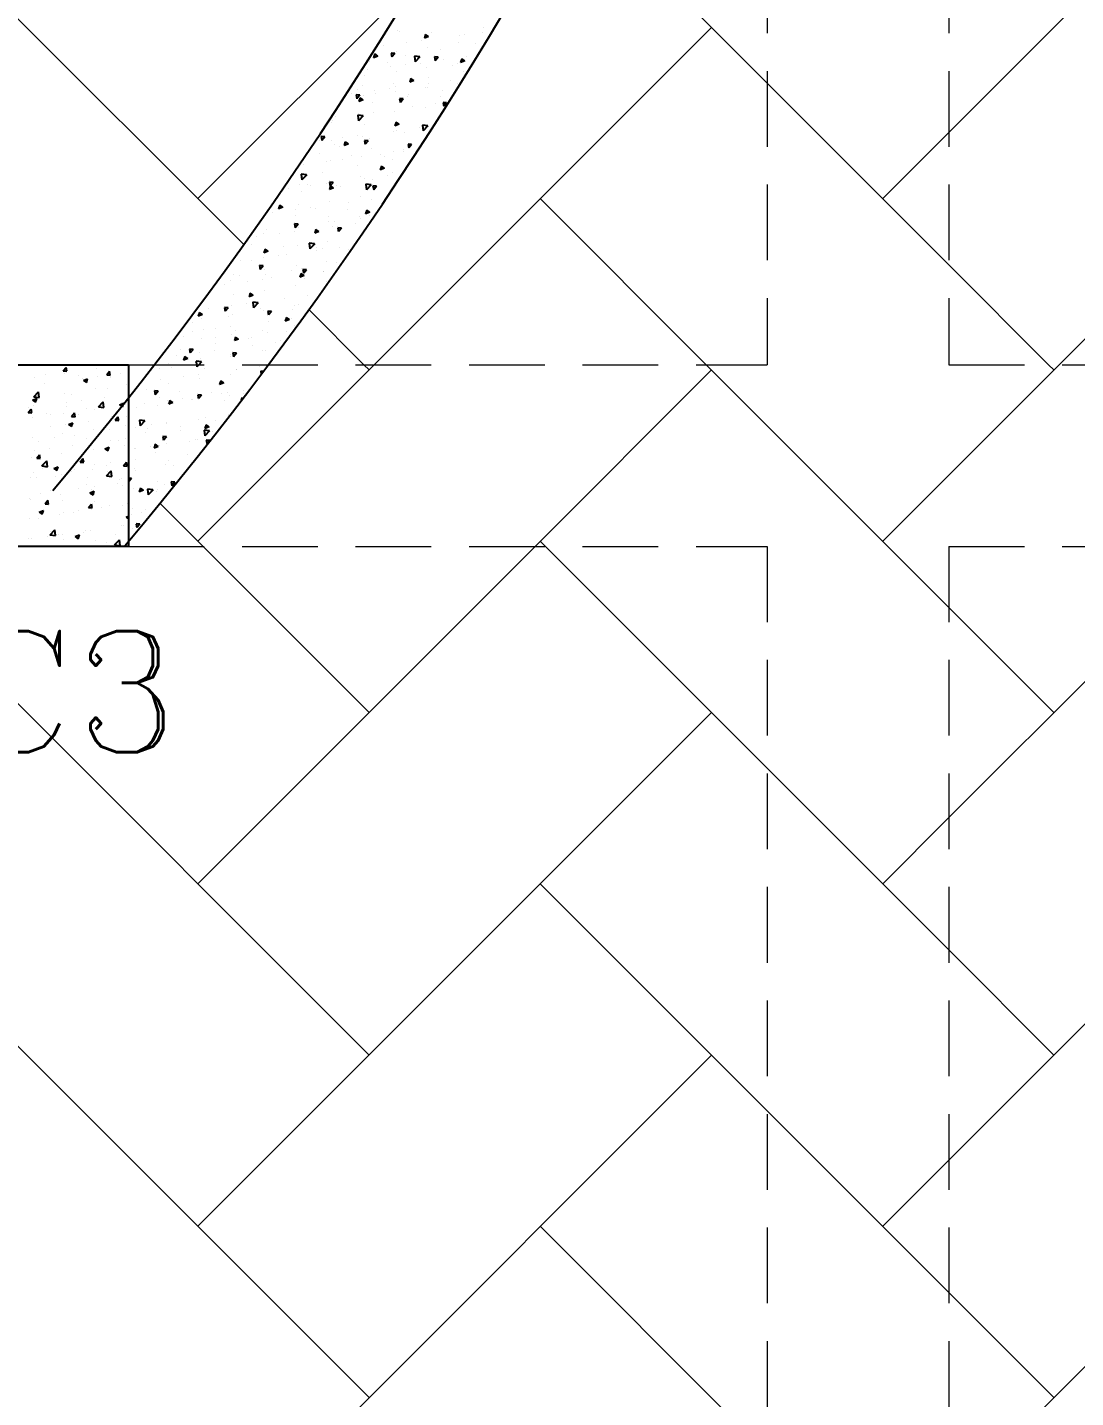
# Model space of a CAD drawing. Header units: millimetres. Extents: x 331487 to 517269, y 198509 to 399936.
# Drawn here: x 413223 to 414955, y 367043 to 369306 of the extents above; entities that cross this region are included whole.
import ezdxf

# ---------------------------------------------------------------- set-up
doc = ezdxf.new("R2010")
doc.units = ezdxf.units.MM
doc.header["$MEASUREMENT"] = 0
doc.linetypes.add('DASHED2', pattern=[0.375, 0.25, -0.125])
doc.layers.add('BEAM', color=1, linetype='Continuous', lineweight=5)
doc.layers.add('COLUMN', color=6, linetype='Continuous')
doc.styles.add('RC', font='romanc.shx', dxfattribs={"height": 200})

msp = doc.modelspace()

# ---------------------------------------------------------------- linework, layer by layer
at = {"layer": 'BEAM', "linetype": 'DASHED2', "ltscale": 500}
for p, q in [((414445.1, 371109), (414445.1, 368749)), ((414745.1, 371109), (414745.1, 368749)), ((413390.1, 368749), (414445.1, 368749)), ((414745.1, 368749), (420826.4, 368749)), ((413390.1, 368449), (414445.1, 368449)), ((414445.1, 368449), (414445.1, 365537.6)), ((414745.1, 368449), (414745.1, 365537.6)), ((414745.1, 368449), (420755.1, 368449))]:
    msp.add_line(p, q, dxfattribs=at)
at = {"layer": 'BEAM', "color": 253, "linetype": 'Continuous', "ltscale": 750}
for p, q in [((414745.1, 369132.4), (415484.4, 369871.7)), ((413580.4, 368947.3), (412938.8, 369588.9)), ((414445.1, 369213.9), (414125.7, 369533.4)), ((413504.5, 369023.2), (413869.7, 369388.4)), ((413796, 368749), (414353, 369306)), ((414927.4, 368749), (415484.4, 369306)), ((414745.1, 368913.9), (414445.1, 369213.9)), ((414635.9, 369023.2), (414745.1, 369132.4)), ((414344.3, 368749), (414070.2, 369023.2)), ((414910, 368749), (414745.1, 368913.9)), ((413778.6, 368749), (413687.7, 368839.9)), ((413504.5, 368457.5), (413796, 368749)), ((413787.3, 368740.3), (413778.6, 368749)), ((414061.7, 368449), (414353, 368740.3)), ((414745.1, 368348.2), (414344.3, 368749)), ((414635.9, 368457.5), (414927.4, 368749)), ((414918.7, 368740.3), (414910, 368749)), ((413513, 368449), (413442, 368520)), ((413787.3, 367609), (412947.3, 368449)), ((413504.5, 367891.8), (414061.7, 368449)), ((413787.3, 368174.6), (413513, 368449)), ((414078.6, 368449), (414070.2, 368457.5)), ((414445.1, 368082.5), (414078.6, 368449)), ((414745.1, 368001.1), (415193.1, 368449)), ((414918.7, 368174.6), (414745.1, 368348.2)), ((413504.5, 367326.1), (414353, 368174.6)), ((414745.1, 367435.4), (415484.4, 368174.6)), ((414745.1, 367782.5), (414445.1, 368082.5)), ((414635.9, 367891.8), (414745.1, 368001.1)), ((413787.3, 367043.3), (412938.8, 367891.8)), ((414445.1, 367516.9), (414070.2, 367891.8)), ((414918.7, 367609), (414745.1, 367782.5)), ((413504.5, 366760.4), (414353, 367609)), ((414745.1, 366869.7), (415484.4, 367609)), ((414745.1, 367216.9), (414445.1, 367516.9)), ((414635.9, 367326.1), (414745.1, 367435.4)), ((414445.1, 366951.2), (414070.2, 367326.1)), ((414918.7, 367043.3), (414745.1, 367216.9))]:
    msp.add_line(p, q, dxfattribs=at)
at = {"layer": 'COLUMN', "color": 2, "linetype": 'Continuous'}
for p, q in [((413976.9, 369305.8), (413976.9, 369305.8)), ((413834.5, 369300.1), (413834.5, 369300.1)), ((413837.8, 369299.1), (413837.8, 369299.1)), ((413849.2, 369281.4), (413849.2, 369281.4)), ((413874.3, 369284.7), (413874.3, 369284.7)), ((413880.8, 369294.3), (413878.8, 369288.3)), ((413885.8, 369291), (413878.8, 369288.3)), ((413885.8, 369291), (413880.8, 369294.3)), ((413891.2, 369296.8), (413891.2, 369296.8)), ((413935.1, 369280.3), (413935.1, 369280.3)), ((413937.4, 369293), (413937.4, 369293)), ((413944.6, 369294.6), (413944.6, 369294.6)), ((413975.3, 369298), (413975.3, 369298)), ((413796.8, 369262.1), (413794.8, 369256)), ((413801.8, 369258.7), (413794.8, 369256)), ((413801.8, 369258.7), (413796.8, 369262.1)), ((413811.3, 369276.4), (413811.3, 369276.4)), ((413829.9, 369263), (413823.9, 369263.6)), ((413823.9, 369263.6), (413825.1, 369257.3)), ((413829.9, 369263), (413825.1, 369257.3)), ((413833.3, 369266.8), (413833.3, 369266.8)), ((413847, 369258.9), (413847, 369258.9)), ((413862.2, 369258.6), (413863.3, 369249.1)), ((413871.1, 369257.3), (413862.2, 369258.6)), ((413871.2, 369257.4), (413863.4, 369249.2)), ((413883.8, 369273.2), (413883.8, 369273.2)), ((413901.6, 369256.8), (413895.6, 369257.3)), ((413895.6, 369257.3), (413896.8, 369251)), ((413905.3, 369268.9), (413905.3, 369268.9)), ((413949, 369258.5), (413949, 369258.5)), ((413963.7, 369278.9), (413963.7, 369278.9)), ((413785, 369236.9), (413785, 369236.9)), ((413788.7, 369248.9), (413788.7, 369248.9)), ((413818.3, 369248), (413818.3, 369248)), ((413822.9, 369241.9), (413822.9, 369241.9)), ((413847.9, 369245.2), (413847.9, 369245.2)), ((413871.7, 369245.8), (413871.7, 369245.8)), ((413882.6, 369239.9), (413882.6, 369239.9)), ((413901.6, 369256.8), (413896.8, 369251)), ((413911.1, 369253.5), (413911.1, 369253.5)), ((413925.1, 369243.5), (413925.1, 369243.5)), ((413933.9, 369247), (413933.9, 369247)), ((413940.5, 369254.1), (413938.5, 369248)), ((413945.5, 369250.7), (413938.5, 369248)), ((413945.5, 369250.7), (413940.5, 369254.1)), ((413780.1, 369226), (413780.1, 369226)), ((413826.9, 369213.9), (413826.9, 369213.9)), ((413832.1, 369233.5), (413832.1, 369233.5)), ((413856.5, 369221.8), (413854.5, 369215.8)), ((413861.5, 369218.5), (413854.5, 369215.8)), ((413861.5, 369218.5), (413856.5, 369221.8)), ((413884.8, 369214.1), (413884.8, 369214.1)), ((413885.2, 369223.9), (413885.2, 369223.9)), ((413922.7, 369219.1), (413922.7, 369219.1)), ((413932.7, 369213.7), (413932.7, 369213.7)), ((413943.5, 369233.9), (413943.5, 369233.9)), ((413758.7, 369197.5), (413758.7, 369197.5)), ((413772, 369194.1), (413766.1, 369194.6)), ((413766.1, 369194.6), (413767.2, 369188.3)), ((413772, 369194.1), (413767.2, 369188.4)), ((413768.6, 369203.9), (413768.6, 369203.9)), ((413772.5, 369189.6), (413770.4, 369183.5)), ((413777.5, 369186.2), (413772.5, 369189.6)), ((413777.3, 369210.6), (413777.3, 369210.6)), ((413778.9, 369192.8), (413778.9, 369192.8)), ((413796.6, 369202.5), (413796.6, 369202.5)), ((413798.4, 369197.2), (413798.4, 369197.2)), ((413821.6, 369205.8), (413821.6, 369205.8)), ((413830.7, 369208.4), (413830.7, 369208.4)), ((413830.8, 369200.3), (413830.8, 369200.3)), ((413850.8, 369191.9), (413850.8, 369191.9)), ((413851.8, 369194.9), (413851.8, 369194.9)), ((413881.3, 369206.7), (413881.3, 369206.7)), ((413884.1, 369206.1), (413884.1, 369206.1)), ((413905.2, 369192.7), (413905.2, 369192.7)), ((413909.2, 369201.9), (413909.2, 369201.9)), ((413734.2, 369171.9), (413734.2, 369171.9)), ((413777.5, 369186.2), (413770.5, 369183.5)), ((413792.5, 369181.9), (413792.5, 369181.9)), ((413795.3, 369166.3), (413795.3, 369166.3)), ((413829.6, 369167), (413829.6, 369167)), ((413843.8, 369187.8), (413837.8, 369188.3)), ((413837.8, 369188.3), (413839, 369182.1)), ((413843.8, 369187.8), (413839, 369182.1)), ((413858.5, 369174.7), (413858.5, 369174.7)), ((413880.1, 369173.4), (413880.1, 369173.4)), ((413896.4, 369179.6), (413896.4, 369179.6)), ((413915.5, 369181.5), (413909.5, 369182.1)), ((413909.5, 369182.1), (413910.7, 369175.8)), ((413915.5, 369181.5), (413910.7, 369175.8)), ((413916.2, 369181.6), (413914.2, 369175.5)), ((413914.7, 369175.7), (413914.2, 369175.5)), ((413917.7, 369180.5), (413916.2, 369181.6)), ((413725.6, 369148.3), (413725.6, 369148.3)), ((413726.3, 369152.4), (413726.3, 369152.4)), ((413732.4, 369158.1), (413732.4, 369158.1)), ((413768.8, 369161.2), (413769.9, 369151.7)), ((413777.6, 369159.8), (413768.8, 369161.2)), ((413777.7, 369159.9), (413770, 369151.8)), ((413770.3, 369163.1), (413770.3, 369163.1)), ((413777.7, 369159.5), (413777.7, 369159.5)), ((413779, 369146.1), (413779, 369146.1)), ((413832.2, 369149.3), (413830.1, 369143.3)), ((413837.1, 369146), (413830.1, 369143.3)), ((413837.1, 369146), (413832.2, 369149.3)), ((413832.3, 369143.8), (413832.3, 369143.8)), ((413875.5, 369144.7), (413876.6, 369135.2)), ((413884.4, 369143.3), (413875.5, 369144.7)), ((413714.2, 369125.2), (413708.2, 369125.7)), ((413708.2, 369125.7), (413709.4, 369119.4)), ((413714.2, 369125.2), (413709.4, 369119.4)), ((413744, 369123.6), (413744, 369123.6)), ((413769, 369126.9), (413769, 369126.9)), ((413776.5, 369126.2), (413776.5, 369126.2)), ((413788.4, 369122.2), (413788.4, 369122.2)), ((413828.4, 369133.7), (413828.4, 369133.7)), ((413832.2, 369135.2), (413832.2, 369135.2)), ((413846.7, 369132.2), (413846.7, 369132.2)), ((413870.1, 369140.2), (413870.1, 369140.2)), ((413884.5, 369143.4), (413876.7, 369135.3)), ((413878.9, 369140.1), (413878.9, 369140.1)), ((413885.7, 369141.6), (413885.7, 369141.6)), ((413706.1, 369118.6), (413706.1, 369118.6)), ((413725.1, 369119.1), (413725.1, 369119.1)), ((413730.1, 369112.2), (413730.1, 369112.2)), ((413738, 369108.7), (413738, 369108.7)), ((413748.1, 369117.1), (413746.1, 369111)), ((413753.1, 369113.7), (413746.1, 369111)), ((413753.1, 369113.7), (413748.2, 369117.1)), ((413785.9, 369118.9), (413779.9, 369119.4)), ((413779.9, 369119.4), (413781.1, 369113.1)), ((413785.9, 369118.9), (413781.1, 369113.1)), ((413791.4, 369106.4), (413791.4, 369106.4)), ((413827.2, 369100.4), (413827.2, 369100.4)), ((413843.7, 369100.8), (413843.7, 369100.8)), ((413844.7, 369104.2), (413844.7, 369104.2)), ((413857.7, 369112.6), (413851.7, 369113.1)), ((413851.7, 369113.1), (413852.8, 369106.9)), ((413857.7, 369112.6), (413852.8, 369106.9)), ((413673.4, 369079.4), (413673.4, 369079.4)), ((413679.8, 369079.2), (413679.8, 369079.2)), ((413705.7, 369097.5), (413705.7, 369097.5)), ((413717.7, 369084.2), (413717.7, 369084.2)), ((413723.9, 369085.8), (413723.9, 369085.8)), ((413742.7, 369087.5), (413742.7, 369087.5)), ((413759.1, 369095.2), (413759.1, 369095.2)), ((413768.3, 369077.2), (413768.3, 369077.2)), ((413775.3, 369092.9), (413775.3, 369092.9)), ((413807.8, 369076.8), (413805.8, 369070.8)), ((413805.9, 369095.8), (413805.9, 369095.8)), ((413812.8, 369073.4), (413807.8, 369076.8)), ((413812.4, 369093), (413812.4, 369093)), ((413826.6, 369087.2), (413826.6, 369087.2)), ((413675.3, 369063.8), (413676.4, 369054.3)), ((413684.2, 369062.4), (413675.3, 369063.8)), ((413684.3, 369062.5), (413676.5, 369054.4)), ((413710, 369067.2), (413710, 369067.2)), ((413774, 369059.6), (413774, 369059.6)), ((413779.6, 369056.3), (413779.6, 369056.3)), ((413792.2, 369055.3), (413792.2, 369055.3)), ((413812.8, 369073.4), (413805.8, 369070.8)), ((413817.4, 369061.3), (413817.4, 369061.3)), ((413826, 369067.1), (413826, 369067.1)), ((413842.5, 369064.6), (413842.5, 369064.6)), ((413653.5, 369039.7), (413653.5, 369039.7)), ((413672.2, 369046.2), (413672.2, 369046.2)), ((413675.6, 369035.3), (413675.6, 369035.3)), ((413686.2, 369046.4), (413686.2, 369046.4)), ((413691.4, 369044.7), (413691.4, 369044.7)), ((413716.4, 369048), (413716.4, 369048)), ((413723.8, 369044.5), (413721.8, 369038.5)), ((413728.8, 369041.2), (413721.8, 369038.5)), ((413728.1, 369049.9), (413722.1, 369050.5)), ((413722.1, 369050.5), (413723.2, 369044.2)), ((413722.7, 369052.6), (413722.7, 369052.6)), ((413728.1, 369049.9), (413723.3, 369044.2)), ((413728.8, 369041.2), (413723.8, 369044.5)), ((413733.9, 369045.3), (413733.9, 369045.3)), ((413739.6, 369044.1), (413739.6, 369044.1)), ((413782, 369047.3), (413783.1, 369037.8)), ((413790.9, 369045.9), (413782, 369047.3)), ((413791, 369046), (413783.2, 369037.9)), ((413793, 369041.9), (413793, 369041.9)), ((413799.8, 369043.7), (413793.8, 369044.2)), ((413793.8, 369044.2), (413795, 369037.9)), ((413799.8, 369043.7), (413795, 369037.9)), ((413639.8, 369012.3), (413637.8, 369006.2)), ((413644.8, 369008.9), (413637.8, 369006.2)), ((413644.8, 369008.9), (413639.8, 369012.3)), ((413645.2, 369009), (413645.2, 369009)), ((413671, 369012.9), (413671, 369012.9)), ((413690.1, 369008.6), (413690.1, 369008.6)), ((413721.5, 369019.3), (413721.5, 369019.3)), ((413753.3, 369016.9), (413753.3, 369016.9)), ((413772.8, 369026.3), (413772.8, 369026.3)), ((413791.1, 369021.9), (413791.1, 369021.9)), ((413816.2, 369025.2), (413816.2, 369025.2)), ((413627.2, 369000.3), (413627.2, 369000.3)), ((413665.1, 369005.3), (413665.1, 369005.3)), ((413666.3, 368995.6), (413666.3, 368995.6)), ((413698.6, 369006.7), (413698.6, 369006.7)), ((413719.7, 368993.3), (413719.7, 368993.3)), ((413720.3, 368986), (413720.3, 368986)), ((413729.8, 368985.6), (413729.8, 368985.6)), ((413752, 369004.5), (413752, 369004.5)), ((413771.6, 368993), (413771.6, 368993)), ((413773.1, 368991.1), (413773.1, 368991.1)), ((413783.5, 369004.3), (413781.5, 368998.2)), ((413788.5, 369000.9), (413781.5, 368998.2)), ((413788.5, 369000.9), (413783.5, 369004.3)), ((413788.1, 368995.6), (413788.1, 368995.6)), ((413789.9, 368985.7), (413789.9, 368985.7)), ((413613.1, 368965.6), (413613.1, 368965.6)), ((413617.8, 368972.1), (413617.8, 368972.1)), ((413638.8, 368965.8), (413638.8, 368965.8)), ((413663.8, 368969.1), (413663.8, 368969.1)), ((413670.2, 368981), (413664.2, 368981.5)), ((413664.2, 368981.5), (413665.4, 368975.2)), ((413670.2, 368981), (413665.4, 368975.2)), ((413669.7, 368979.6), (413669.7, 368979.6)), ((413671.5, 368975.6), (413671.5, 368975.6)), ((413699.5, 368972), (413697.5, 368966)), ((413704.5, 368968.7), (413697.5, 368966)), ((413704.5, 368968.7), (413699.5, 368972)), ((413727, 368977.5), (413727, 368977.5)), ((413741.9, 368974.7), (413736, 368975.2)), ((413736, 368975.2), (413737.1, 368969)), ((413741.9, 368974.7), (413737.1, 368969)), ((413764.8, 368982.4), (413764.8, 368982.4)), ((413593.5, 368946.7), (413593.5, 368946.7)), ((413600.9, 368960.9), (413600.9, 368960.9)), ((413646.8, 368944.5), (413646.8, 368944.5)), ((413668.5, 368946.3), (413668.5, 368946.3)), ((413688.5, 368949.9), (413689.6, 368940.4)), ((413697.4, 368948.5), (413688.5, 368949.9)), ((413697.5, 368948.6), (413689.7, 368940.5)), ((413700.2, 368942.2), (413700.2, 368942.2)), ((413709.7, 368940.6), (413709.7, 368940.6)), ((413719, 368952.7), (413719, 368952.7)), ((413738.5, 368943), (413738.5, 368943)), ((413770.4, 368959.7), (413770.4, 368959.7)), ((413574.6, 368921.4), (413574.6, 368921.4)), ((413593, 368920.6), (413593, 368920.6)), ((413612.5, 368926.4), (413612.5, 368926.4)), ((413615.5, 368939.8), (413613.4, 368933.7)), ((413620.4, 368936.4), (413613.4, 368933.7)), ((413620.4, 368936.4), (413615.5, 368939.8)), ((413616.6, 368938.8), (413616.6, 368938.8)), ((413637.5, 368929.7), (413637.5, 368929.7)), ((413651.3, 368930.6), (413651.3, 368930.6)), ((413700.6, 368938), (413700.6, 368938)), ((413717.8, 368919.4), (413717.8, 368919.4)), ((413733.6, 368918.6), (413733.6, 368918.6)), ((413753.6, 368940), (413753.6, 368940)), ((413564, 368898.5), (413564, 368898.5)), ((413573.6, 368895.9), (413573.6, 368895.9)), ((413605.9, 368907.1), (413605.9, 368907.1)), ((413612.4, 368912), (413606.4, 368912.6)), ((413606.4, 368912.6), (413607.5, 368906.3)), ((413612.4, 368912), (413607.6, 368906.3)), ((413615.4, 368905.5), (413615.4, 368905.5)), ((413617, 368898.6), (413617, 368898.6)), ((413659.2, 368904.8), (413659.2, 368904.8)), ((413667.3, 368913), (413667.3, 368913)), ((413675.2, 368899.5), (413673.1, 368893.5)), ((413680.1, 368896.2), (413673.1, 368893.5)), ((413674.3, 368898.6), (413674.3, 368898.6)), ((413680.1, 368896.2), (413675.2, 368899.5)), ((413675.3, 368908.6), (413675.3, 368908.6)), ((413684.1, 368905.8), (413678.1, 368906.3)), ((413678.1, 368906.3), (413679.3, 368900)), ((413684.1, 368905.8), (413679.3, 368900)), ((413712.2, 368903.6), (413712.2, 368903.6)), ((413712.6, 368902.6), (413712.6, 368902.6)), ((413548.3, 368882), (413548.3, 368882)), ((413558.7, 368888.6), (413558.7, 368888.6)), ((413586.2, 368887), (413586.2, 368887)), ((413611.2, 368890.3), (413611.2, 368890.3)), ((413614.2, 368872.2), (413614.2, 368872.2)), ((413626.9, 368893.6), (413626.9, 368893.6)), ((413666.1, 368879.7), (413666.1, 368879.7)), ((413680.3, 368891.4), (413680.3, 368891.4)), ((413716.6, 368886.1), (413716.6, 368886.1)), ((413562.8, 368865.2), (413562.8, 368865.2)), ((413584.9, 368850.8), (413584.9, 368850.8)), ((413591.1, 368867.3), (413589.1, 368861.2)), ((413596.1, 368863.9), (413589.1, 368861.2)), ((413596.1, 368863.9), (413591.1, 368867.3)), ((413595.1, 368852.4), (413596.2, 368842.9)), ((413604, 368851.1), (413595.1, 368852.4)), ((413604.1, 368851.2), (413596.3, 368843)), ((413648, 368859.1), (413648, 368859.1)), ((413685.9, 368864.1), (413685.9, 368864.1)), ((413507.1, 368835), (413505.1, 368829)), ((413512.1, 368831.7), (413505.1, 368829)), ((413512.1, 368831.7), (413507.1, 368835)), ((413522, 368842.5), (413522, 368842.5)), ((413554.5, 368843.1), (413548.5, 368843.6)), ((413548.5, 368843.6), (413549.7, 368837.4)), ((413554.5, 368843.1), (413549.7, 368837.4)), ((413554.1, 368844.8), (413554.1, 368844.8)), ((413554.5, 368828.9), (413554.5, 368828.9)), ((413559.8, 368847.5), (413559.8, 368847.5)), ((413561.6, 368831.9), (413561.6, 368831.9)), ((413607.5, 368842.5), (413607.5, 368842.5)), ((413612.9, 368838.9), (413612.9, 368838.9)), ((413612.9, 368838.9), (413612.9, 368838.9)), ((413626.2, 368836.8), (413620.3, 368837.4)), ((413620.3, 368837.3), (413621.4, 368831.1)), ((413626.2, 368836.8), (413621.4, 368831.1)), ((413650.8, 368827), (413648.8, 368821)), ((413655.8, 368823.6), (413650.8, 368827)), ((413660.9, 368840.3), (413660.9, 368840.3)), ((413664.9, 368846.4), (413664.9, 368846.4)), ((413671.2, 368849), (413671.2, 368849)), ((413496.2, 368818.9), (413496.2, 368818.9)), ((413511.1, 368825.5), (413511.1, 368825.5)), ((413513.1, 368807.4), (413513.1, 368807.4)), ((413533.5, 368808.1), (413533.5, 368808.1)), ((413558.6, 368811.4), (413558.6, 368811.4)), ((413566.5, 368805.1), (413566.5, 368805.1)), ((413611.7, 368805.6), (413611.7, 368805.6)), ((413621.7, 368819.7), (413621.7, 368819.7)), ((413655.8, 368823.6), (413648.8, 368821)), ((413659.6, 368824.7), (413659.6, 368824.7)), ((413663.7, 368813.1), (413663.7, 368813.1)), ((413480.8, 368796.2), (413480.8, 368796.2)), ((413495.7, 368803.1), (413495.7, 368803.1)), ((413509.9, 368792.2), (413509.9, 368792.2)), ((413534.2, 368794), (413534.2, 368794)), ((413534.4, 368783.9), (413534.4, 368783.9)), ((413560.4, 368798.6), (413560.4, 368798.6)), ((413566.8, 368794.7), (413564.8, 368788.7)), ((413571.8, 368791.4), (413564.8, 368788.7)), ((413571.8, 368791.4), (413566.8, 368794.7)), ((413587.6, 368791.7), (413587.6, 368791.7)), ((413592.7, 368793.9), (413592.7, 368793.9)), ((413619.9, 368802.9), (413619.9, 368802.9)), ((413633.3, 368785.2), (413633.3, 368785.2)), ((413641, 368789.5), (413641, 368789.5)), ((413651, 368803.9), (413651, 368803.9)), ((413469.4, 368763.7), (413469.4, 368763.7)), ((413476.1, 368773.9), (413476.1, 368773.9)), ((413482.8, 368762.5), (413480.7, 368756.4)), ((413487.8, 368759.1), (413480.8, 368756.5)), ((413487.8, 368759.1), (413482.8, 368762.5)), ((413496.7, 368774.2), (413490.7, 368774.7)), ((413490.7, 368774.7), (413491.8, 368768.4)), ((413496.7, 368774.2), (413491.8, 368768.4)), ((413507.2, 368768.6), (413507.2, 368768.6)), ((413532.3, 368771.9), (413532.3, 368771.9)), ((413558.4, 368762), (413558.4, 368762)), ((413559.2, 368765.3), (413559.2, 368765.3)), ((413568.4, 368767.9), (413562.4, 368768.4)), ((413562.4, 368768.4), (413563.6, 368762.1)), ((413568.4, 368767.9), (413563.6, 368762.1)), ((413595.4, 368780.3), (413595.4, 368780.3)), ((413610.5, 368772.3), (413610.5, 368772.3)), ((413616.7, 368772), (413616.7, 368772)), ((413241.9, 368748.9), (413241.9, 368748.9)), ((413282.1, 368738.7), (413286.9, 368744.5)), ((413282.1, 368738.7), (413288.1, 368738.2)), ((413288.1, 368738.2), (413286.9, 368744.5)), ((413336.6, 368742.2), (413336.6, 368742.2)), ((413353.9, 368732.5), (413358.7, 368738.2)), ((413359.8, 368731.9), (413358.7, 368738.2)), ((413441.7, 368742), (413441.7, 368742)), ((413456.7, 368751.4), (413456.7, 368751.4)), ((413461.3, 368745.1), (413461.3, 368745.1)), ((413500.1, 368752), (413500.1, 368752)), ((413501.6, 368755), (413502.3, 368749)), ((413510.5, 368753.7), (413501.6, 368755)), ((413502.3, 368749), (413502.7, 368745.5)), ((413506.1, 368749), (413502.8, 368745.6)), ((413510.6, 368753.7), (413506.1, 368749)), ((413508.7, 368758.9), (413508.7, 368758.9)), ((413514.7, 368742.9), (413514.7, 368742.9)), ((413568.1, 368740.6), (413568.1, 368740.6)), ((413569.1, 368740.8), (413569.1, 368740.8)), ((413607, 368745.8), (413607, 368745.8)), ((413608.3, 368738.5), (413609, 368733)), ((413612.6, 368737.8), (413608.3, 368738.5)), ((413609.3, 368739.1), (413609.3, 368739.1)), ((413234.1, 368728.3), (413234.1, 368728.3)), ((413250.4, 368717.3), (413250.4, 368717.3)), ((413253.1, 368733.1), (413253.1, 368733.1)), ((413284.6, 368734.7), (413284.6, 368734.7)), ((413306.5, 368730.8), (413306.5, 368730.8)), ((413313.6, 368725.6), (413313.6, 368725.6)), ((413315.3, 368722.9), (413322.3, 368725.6)), ((413315.3, 368722.9), (413320.3, 368719.5)), ((413320.3, 368719.5), (413322.3, 368725.6)), ((413338.6, 368728.9), (413338.6, 368728.9)), ((413353.9, 368732.5), (413359.8, 368731.9)), ((413359.8, 368728.6), (413359.8, 368728.6)), ((413376.5, 368733.9), (413376.5, 368733.9)), ((413386.7, 368716), (413386.7, 368716)), ((413443.1, 368724.2), (413443.1, 368724.2)), ((413455.5, 368718.1), (413455.5, 368718.1)), ((413480.9, 368729.2), (413480.9, 368729.2)), ((413506, 368732.5), (413506, 368732.5)), ((413507.4, 368725.6), (413507.4, 368725.6)), ((413542.5, 368722.2), (413540.4, 368716.2)), ((413547.4, 368718.9), (413540.4, 368716.2)), ((413547.4, 368718.9), (413542.5, 368722.2)), ((413558, 368732), (413558, 368732)), ((413231.3, 368690.6), (413238.3, 368693.3)), ((413232.9, 368695), (413232.9, 368695)), ((413233.7, 368696), (413241.5, 368704.1)), ((413233.7, 368696), (413242.6, 368694.6)), ((413236.2, 368687.3), (413238.3, 368693.3)), ((413242.6, 368694.6), (413241.5, 368704.1)), ((413283.4, 368701.4), (413283.4, 368701.4)), ((413296, 368699.3), (413296, 368699.3)), ((413335.4, 368708.9), (413335.4, 368708.9)), ((413350.2, 368694.4), (413350.2, 368694.4)), ((413354.4, 368709.3), (413354.4, 368709.3)), ((413404.2, 368711.1), (413404.2, 368711.1)), ((413420.4, 368707.7), (413420.4, 368707.7)), ((413438.8, 368705.2), (413432.8, 368705.7)), ((413432.8, 368705.7), (413434, 368699.5)), ((413438.8, 368705.2), (413434, 368699.5)), ((413441.4, 368694.3), (413441.4, 368694.3)), ((413473.7, 368705.5), (413473.7, 368705.5)), ((413479.7, 368693.1), (413479.7, 368693.1)), ((413494.8, 368692), (413494.8, 368692)), ((413495.9, 368692.3), (413495.9, 368692.3)), ((413510.5, 368698.9), (413504.6, 368699.5)), ((413504.6, 368699.5), (413505.7, 368693.2)), ((413510.5, 368698.9), (413505.7, 368693.2)), ((413506.2, 368692.3), (413506.2, 368692.3)), ((413527.1, 368703.2), (413527.1, 368703.2)), ((413542.8, 368701.4), (413542.8, 368701.4)), ((413554.2, 368702.3), (413554.2, 368702.3)), ((413556.7, 368698.7), (413556.7, 368698.7)), ((413578.7, 368693), (413576.3, 368693.2)), ((413576.3, 368693.2), (413576.8, 368690.5)), ((413580.5, 368701), (413580.5, 368701)), ((413580.7, 368706.4), (413580.7, 368706.4)), ((413224.1, 368677.8), (413224.1, 368677.8)), ((413224.3, 368669.8), (413229.1, 368675.5)), ((413224.3, 368669.8), (413230.3, 368669.3)), ((413230.3, 368669.3), (413229.1, 368675.5)), ((413231.3, 368690.6), (413236.2, 368687.3)), ((413233.6, 368682), (413233.6, 368682)), ((413237.7, 368689.2), (413237.7, 368689.2)), ((413254.7, 368668.6), (413254.7, 368668.6)), ((413287, 368679.7), (413287, 368679.7)), ((413287.3, 368686.2), (413287.3, 368686.2)), ((413296, 368663.5), (413300.8, 368669.3)), ((413302, 368663), (413300.8, 368669.3)), ((413312.3, 368689.5), (413312.3, 368689.5)), ((413320, 368677.3), (413320, 368677.3)), ((413334.2, 368675.7), (413334.2, 368675.7)), ((413340.4, 368679.4), (413349.3, 368678.1)), ((413340.4, 368677.5), (413340.4, 368677.5)), ((413340.5, 368679.4), (413348.3, 368687.6)), ((413349.3, 368678.1), (413348.2, 368687.6)), ((413375, 368682.6), (413382, 368685.3)), ((413375, 368682.6), (413380, 368679.3)), ((413378.3, 368687.3), (413378.3, 368687.3)), ((413380, 368679.3), (413382, 368685.3)), ((413385.5, 368682.7), (413385.5, 368682.7)), ((413402.9, 368677.8), (413402.9, 368677.8)), ((413416.7, 368684.8), (413416.7, 368684.8)), ((413437.6, 368682.3), (413437.6, 368682.3)), ((413454.3, 368684.8), (413454.3, 368684.8)), ((413454.6, 368689.8), (413454.6, 368689.8)), ((413458.4, 368690), (413456.4, 368683.9)), ((413463.4, 368686.6), (413456.4, 368683.9)), ((413463.4, 368686.6), (413458.4, 368690)), ((413548.2, 368689.8), (413548.2, 368689.8)), ((413231.7, 368661.8), (413231.7, 368661.8)), ((413260.9, 368646.7), (413260.9, 368646.7)), ((413261.7, 368667.3), (413261.7, 368667.3)), ((413282.2, 368668.2), (413282.2, 368668.2)), ((413286, 368650), (413286, 368650)), ((413291, 368650.4), (413298, 368653.1)), ((413291, 368650.4), (413295.9, 368647)), ((413295.9, 368647), (413298, 368653.1)), ((413296, 368663.5), (413302, 368663)), ((413308.1, 368666.3), (413308.1, 368666.3)), ((413323.9, 368655), (413323.9, 368655)), ((413361.4, 368664.1), (413361.4, 368664.1)), ((413367.7, 368657.2), (413372.5, 368663)), ((413367.7, 368657.2), (413373.7, 368656.7)), ((413373.7, 368656.7), (413372.5, 368663)), ((413384.3, 368649.4), (413384.3, 368649.4)), ((413387, 368663.3), (413387, 368663.3)), ((413408.1, 368657.6), (413409.2, 368648.1)), ((413417, 368656.2), (413408.1, 368657.6)), ((413417.1, 368656.3), (413409.3, 368648.2)), ((413428.3, 368650.3), (413428.3, 368650.3)), ((413453.1, 368651.5), (413453.1, 368651.5)), ((413453.3, 368653.6), (413453.3, 368653.6)), ((413475.8, 368647.3), (413475.8, 368647.3)), ((413505, 368659), (413505, 368659)), ((413518.1, 368649.7), (413516.1, 368643.7)), ((413523.1, 368646.4), (413516.1, 368643.7)), ((413516.5, 368661.9), (413516.5, 368661.9)), ((413523.1, 368646.4), (413518.1, 368649.7)), ((413534.1, 368657.3), (413534.1, 368657.3)), ((413554.4, 368666.9), (413554.4, 368666.9)), ((413555.5, 368665.4), (413555.5, 368665.4)), ((413230.5, 368628.5), (413230.5, 368628.5)), ((413267.1, 368628.9), (413267.1, 368628.9)), ((413281, 368634.9), (413281, 368634.9)), ((413299.9, 368632.3), (413299.9, 368632.3)), ((413320.5, 368626.7), (413320.5, 368626.7)), ((413332.9, 368642.4), (413332.9, 368642.4)), ((413358.2, 368642.3), (413358.2, 368642.3)), ((413360.7, 368623.9), (413360.7, 368623.9)), ((413373.9, 368624.4), (413373.9, 368624.4)), ((413385.7, 368627.2), (413385.7, 368627.2)), ((413390.4, 368645.3), (413390.4, 368645.3)), ((413401.7, 368644.5), (413401.7, 368644.5)), ((413417.5, 368637.3), (413417.5, 368637.3)), ((413422, 368643.2), (413422, 368643.2)), ((413452.7, 368630), (413446.7, 368630.5)), ((413446.7, 368630.5), (413447.9, 368624.2)), ((413452.7, 368630), (413447.9, 368624.3)), ((413475.3, 368640.9), (413475.3, 368640.9)), ((413499.8, 368625.3), (413499.8, 368625.3)), ((413503.8, 368625.7), (413503.8, 368625.7)), ((413514.9, 368641.1), (413516, 368631.6)), ((413523.8, 368639.7), (413514.9, 368641.1)), ((413523.9, 368639.8), (413516.1, 368631.7)), ((413524.4, 368623.7), (413518.4, 368624.2)), ((413518.4, 368624.2), (413519.6, 368618)), ((413524.4, 368623.7), (413519.6, 368618)), ((413528.7, 368638.7), (413528.7, 368638.7)), ((413234.6, 368607.3), (413234.6, 368607.3)), ((413241.6, 368622.3), (413241.6, 368622.3)), ((413259.7, 368610.6), (413259.7, 368610.6)), ((413279.8, 368601.6), (413279.8, 368601.6)), ((413297.5, 368615.6), (413297.5, 368615.6)), ((413331.7, 368609.1), (413331.7, 368609.1)), ((413350.7, 368610.1), (413357.7, 368612.8)), ((413350.7, 368610.1), (413355.6, 368606.7)), ((413355.6, 368606.7), (413357.7, 368612.8)), ((413383.1, 368616.1), (413383.1, 368616.1)), ((413400.5, 368611.2), (413400.5, 368611.2)), ((413402, 368610.9), (413402, 368610.9)), ((413427, 368614.2), (413427, 368614.2)), ((413434.1, 368617.5), (413432.1, 368611.4)), ((413439.1, 368614.1), (413432.1, 368611.4)), ((413439.1, 368614.1), (413434.1, 368617.5)), ((413434.4, 368603.5), (413434.4, 368603.5)), ((413441.4, 368615.3), (413441.4, 368615.3)), ((413451.9, 368618.2), (413451.9, 368618.2)), ((413487.8, 368601.3), (413487.8, 368601.3)), ((413490.2, 368622.5), (413490.2, 368622.5)), ((413229.3, 368595.2), (413229.3, 368595.2)), ((413238.2, 368594.6), (413243, 368600.3)), ((413238.2, 368594.6), (413244.1, 368594.1)), ((413244.1, 368594), (413243, 368600.3)), ((413247, 368582), (413254.8, 368590.2)), ((413247, 368582), (413255.9, 368580.6)), ((413255.9, 368580.6), (413254.8, 368590.1)), ((413266.6, 368577.8), (413273.6, 368580.5)), ((413271.6, 368574.5), (413273.6, 368580.5)), ((413309.9, 368588.3), (413314.7, 368594)), ((413309.9, 368588.3), (413315.9, 368587.8)), ((413315.9, 368587.8), (413314.7, 368594)), ((413334.4, 368584.4), (413334.4, 368584.4)), ((413354.1, 368582.6), (413354.1, 368582.6)), ((413359.4, 368587.7), (413359.4, 368587.7)), ((413381.6, 368582), (413386.4, 368587.8)), ((413381.6, 368582), (413387.6, 368581.5)), ((413381.8, 368582.8), (413381.8, 368582.8)), ((413387.6, 368581.5), (413386.4, 368587.8)), ((413402.1, 368592.4), (413402.1, 368592.4)), ((413450.6, 368585), (413450.6, 368585)), ((413455.5, 368590.1), (413455.5, 368590.1)), ((413463.9, 368583), (413463.9, 368583)), ((413228.1, 368561.9), (413228.1, 368561.9)), ((413233.4, 368571.1), (413233.4, 368571.1)), ((413237.4, 368562.6), (413237.4, 368562.6)), ((413247.6, 368577.8), (413247.6, 368577.8)), ((413266.6, 368577.8), (413271.6, 368574.5)), ((413268.7, 368564.4), (413268.7, 368564.4)), ((413271.2, 368576.1), (413271.2, 368576.1)), ((413278.6, 368568.3), (413278.6, 368568.3)), ((413295.7, 368572.6), (413295.7, 368572.6)), ((413301, 368575.6), (413301, 368575.6)), ((413322.1, 368562.1), (413322.1, 368562.1)), ((413330.5, 368575.8), (413330.5, 368575.8)), ((413353.7, 368565.5), (413361.5, 368573.6)), ((413353.7, 368565.5), (413362.6, 368564.1)), ((413354.4, 368573.3), (413354.4, 368573.3)), ((413362.6, 368564.1), (413361.5, 368573.6)), ((413375.5, 368559.9), (413375.5, 368559.9)), ((413378, 368560.7), (413378, 368560.7)), ((413394.8, 368561.1), (413390.1, 368561.5)), ((413394.8, 368561.1), (413390.1, 368555.4)), ((413399.3, 368577.9), (413399.3, 368577.9)), ((413400.7, 368574.7), (413400.7, 368574.7)), ((413437.3, 368555.7), (413437.3, 368555.7)), ((413244.9, 368536.7), (413244.9, 368536.7)), ((413261.4, 368540.7), (413261.4, 368540.7)), ((413277.3, 368535), (413277.3, 368535)), ((413308.1, 368545), (413308.1, 368545)), ((413319.7, 368550.7), (413319.7, 368550.7)), ((413326.3, 368537.6), (413333.3, 368540.3)), ((413326.3, 368537.6), (413331.3, 368534.2)), ((413329.3, 368542.5), (413329.3, 368542.5)), ((413331.3, 368534.2), (413333.3, 368540.3)), ((413333.1, 368548.3), (413333.1, 368548.3)), ((413371, 368553.3), (413371, 368553.3)), ((413380.6, 368549.5), (413380.6, 368549.5)), ((413398.1, 368544.6), (413398.1, 368544.6)), ((413409.8, 368544.9), (413407.8, 368538.9)), ((413414.8, 368541.6), (413407.8, 368538.9)), ((413414.8, 368541.6), (413409.8, 368544.9)), ((413421.4, 368543.7), (413422.5, 368534.2)), ((413430.3, 368542.3), (413421.4, 368543.7)), ((413430.4, 368542.4), (413422.6, 368534.3)), ((413436, 368539), (413436, 368539)), ((413437.6, 368543.6), (413437.6, 368543.6)), ((413449.4, 368551.7), (413449.4, 368551.7)), ((413466.6, 368554.8), (413460.6, 368555.3)), ((413460.6, 368555.3), (413461.7, 368549)), ((413466.6, 368554.8), (413461.7, 368549)), ((413226.8, 368528.6), (413226.8, 368528.6)), ((413227.7, 368527), (413227.7, 368527)), ((413252, 368519.4), (413256.8, 368525.1)), ((413252, 368519.4), (413258, 368518.8)), ((413258, 368518.8), (413256.8, 368525.1)), ((413281.1, 368524.7), (413281.1, 368524.7)), ((413323.8, 368513.1), (413328.6, 368518.8)), ((413323.8, 368513.1), (413329.7, 368512.6)), ((413329.7, 368512.5), (413328.6, 368518.8)), ((413334.5, 368522.5), (413334.5, 368522.5)), ((413344.7, 368513.8), (413344.7, 368513.8)), ((413357.9, 368515.7), (413357.9, 368515.7)), ((413379.4, 368516.2), (413379.4, 368516.2)), ((413387.9, 368520.2), (413387.9, 368520.2)), ((413396.9, 368511.3), (413396.9, 368511.3)), ((413417.2, 368510.6), (413417.2, 368510.6)), ((413225.6, 368495.3), (413225.6, 368495.3)), ((413241.3, 368495.7), (413241.3, 368495.7)), ((413242.3, 368505.3), (413249.3, 368508)), ((413242.3, 368505.3), (413247.3, 368502)), ((413247.3, 368502), (413249.3, 368508)), ((413276.1, 368501.7), (413276.1, 368501.7)), ((413281.8, 368505.5), (413281.8, 368505.5)), ((413299.6, 368505.7), (413299.6, 368505.7)), ((413306.8, 368508.8), (413306.8, 368508.8)), ((413328.1, 368509.2), (413328.1, 368509.2)), ((413386, 368497.3), (413390.1, 368498.9)), ((413386, 368497.3), (413390.1, 368494.5)), ((413395, 368501.6), (413395, 368501.6)), ((413411.3, 368504.2), (413411.3, 368504.2)), ((413255.5, 368466.1), (413255.5, 368466.1)), ((413260.2, 368468.1), (413269.1, 368466.7)), ((413260.3, 368468.1), (413268, 368476.2)), ((413261.6, 368473.6), (413261.6, 368473.6)), ((413269.1, 368466.7), (413268, 368476.2)), ((413274.9, 368468.4), (413274.9, 368468.4)), ((413280.5, 368469.4), (413280.5, 368469.4)), ((413302, 368465.1), (413309, 368467.8)), ((413302, 368465.1), (413307, 368461.7)), ((413307, 368461.7), (413309, 368467.8)), ((413315, 368471.4), (413315, 368471.4)), ((413318.4, 368474.4), (413318.4, 368474.4)), ((413326.9, 368475.9), (413326.9, 368475.9)), ((413368.4, 368469.1), (413368.4, 368469.1)), ((413378.2, 368483), (413378.2, 368483)), ((413381.5, 368482.7), (413381.5, 368482.7)), ((413390.4, 368469.1), (413390.1, 368469.3)), ((413390.4, 368469.1), (413390.1, 368469)), ((413395.7, 368478), (413395.7, 368478)), ((413408.7, 368485.8), (413402.7, 368486.4)), ((413402.7, 368486.3), (413403.9, 368480.1)), ((413408.7, 368485.8), (413403.9, 368480.1)), ((413224.4, 368462), (413224.4, 368462)), ((413229.3, 368462.5), (413229.3, 368462.5)), ((413270, 368449), (413270.7, 368449.9)), ((413270.9, 368449), (413270.7, 368449.9)), ((413282.7, 368460.2), (413282.7, 368460.2)), ((413336.1, 368457.9), (413336.1, 368457.9)), ((413353.8, 368456), (413353.8, 368456)), ((413367, 368451.5), (413374.8, 368459.6)), ((413367, 368451.5), (413375.9, 368450.1)), ((413375.9, 368450.1), (413374.8, 368459.6)), ((413377, 368449.7), (413377, 368449.7)), ((413389.5, 368455.7), (413389.5, 368455.7))]:
    msp.add_line(p, q, dxfattribs=at)
at = {"layer": 'COLUMN'}
for p, q in [((412940.1, 368749), (413390.1, 368749)), ((413390.1, 368749), (413390.1, 368449)), ((413390.1, 368449), (412940.1, 368449))]:
    msp.add_line(p, q, dxfattribs=at)
for centre, radius, start, end in [((408274, 372743.8), 6524.6, 319.90414, 345.75539), ((408274.2, 372743.5), 6674.2, 319.95862, 345.82397)]:
    msp.add_arc(centre, radius, start, end, dxfattribs=at)

# ---------------------------------------------------------------- texts
at = {"layer": 'COLUMN', "style": 'RC'}
msp.add_text('GC3', height=200, dxfattribs=at).set_placement((412924.5, 368109.1))

doc.saveas('drawing.dxf')
